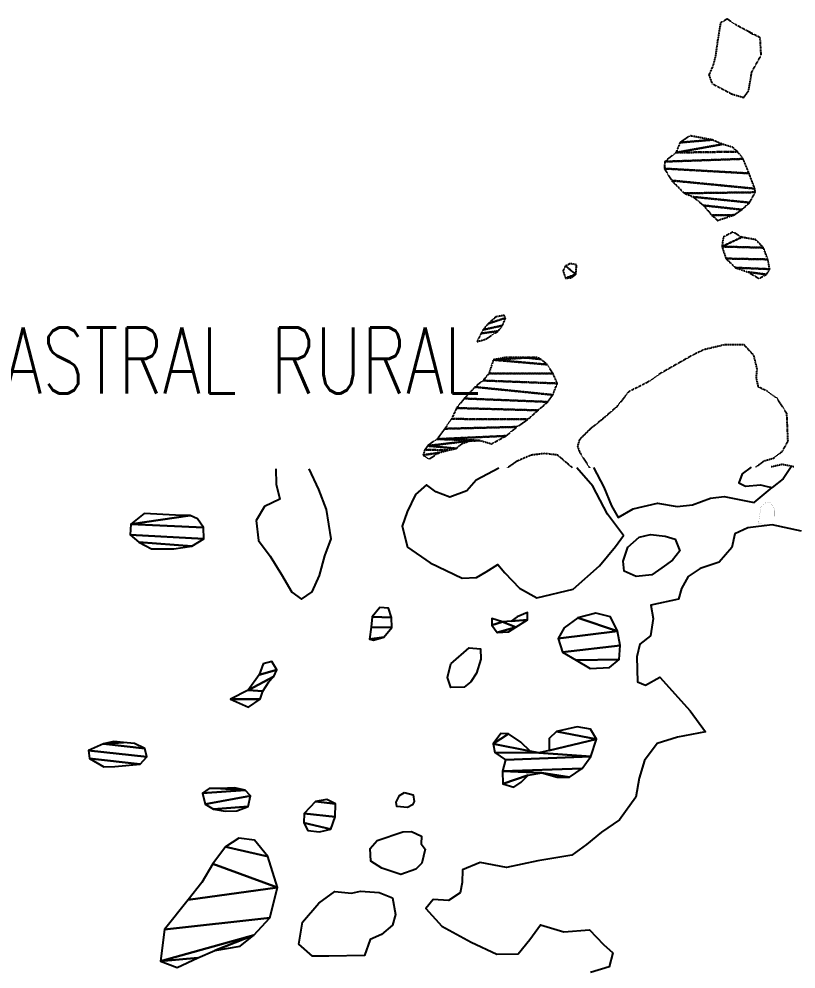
# Model space of a CAD drawing. Header units: metres. Extents: x 619047 to 657292, y 1301217 to 1319844.
# Drawn here: x 654348 to 655056, y 1313685 to 1314550 of the extents above; entities that cross this region are included whole.
import ezdxf
from ezdxf.enums import TextEntityAlignment as Align

# ---------------------------------------------------------------- set-up
doc = ezdxf.new("R2010")
doc.units = ezdxf.units.M
doc.linetypes.add('HIDDEN', pattern=[0.375, 0.25, -0.125])
for name, color, linetype in [('2', 1, 'Continuous'), ('3', 7, 'Continuous'), ('44', 7, 'Continuous'), ('CVL_CUADCON_LIN', 8, 'Continuous')]:
    doc.layers.add(name, color=color, linetype=linetype)
doc.styles.add('ROMANS', font='ROMANS', dxfattribs={"height": 0.2})

msp = doc.modelspace()

# ---------------------------------------------------------------- linework, layer by layer
at = {"layer": '2', "color": 1, "linetype": 'Continuous'}
for points in [[(654581.87973, 1314140.37833), (654581.96373, 1314126.33133), (654585.34673, 1314112.88033), (654571.41473, 1314106.18633), (654563.86873, 1314093.43133), (654566.00973, 1314075.14333), (654576.76273, 1314060.97533), (654587.02573, 1314044.00633), (654596.52173, 1314028.05233), (654605.19773, 1314021.75033), (654614.81173, 1314028.41733), (654621.58473, 1314043.20033), (654626.55973, 1314061.02333), (654632.31073, 1314076.56333), (654628.08773, 1314103.22733), (654620.86473, 1314121.48433), (654612.11373, 1314140.49633)], [(654785.13273, 1314141.17633), (654764.36073, 1314130.23633), (654756.03373, 1314120.52633), (654740.57073, 1314114.58633), (654727.58573, 1314119.33633), (654719.16273, 1314125.89433), (654709.05373, 1314116.93633), (654701.52473, 1314101.13233), (654697.02973, 1314088.14133), (654701.71573, 1314069.10533), (654722.38073, 1314054.74333), (654751.68073, 1314040.68733), (654764.88973, 1314041.27533), (654773.49673, 1314046.41133), (654784.12673, 1314053.33933), (654790.52473, 1314045.49833), (654803.81873, 1314031.59933), (654819.87773, 1314022.80133), (654852.85873, 1314030.62733), (654876.86673, 1314052.12433), (654891.49973, 1314069.49733), (654898.80773, 1314079.70933), (654884.20973, 1314099.19233), (654870.84773, 1314124.52933), (654856.26473, 1314141.45633)], [(654871.50573, 1314141.51633), (654880.76073, 1314123.82733), (654887.72073, 1314106.83833), (654893.88173, 1314096.20133), (654907.55573, 1314103.91033), (654929.62873, 1314109.12833), (654947.68373, 1314106.18733), (654961.65073, 1314107.54333), (654978.12773, 1314113.74433), (654990.56873, 1314115.09033), (655018.03973, 1314109.66533), (655034.21873, 1314123.48933)], [(655015.05073, 1314142.07933), (655006.95873, 1314136.03333), (655003.95973, 1314127.62633), (655010.07573, 1314124.61333), (655023.78673, 1314125.96833), (655029.89373, 1314124.47933), (655034.21873, 1314123.48933)], [(655051.63473, 1314142.22333), (655044.33373, 1314131.43133), (655034.21873, 1314123.48933)], [(655061.13073, 1314083.74733), (655034.42073, 1314089.43033), (655012.07873, 1314086.75233), (655000.17173, 1314081.08833), (654997.44973, 1314068.87133), (654986.09673, 1314055.33033), (654968.59973, 1314049.63133), (654957.71773, 1314042.44833), (654951.68573, 1314031.48133), (654948.94973, 1314021.55233), (654923.57373, 1314016.31433), (654925.93273, 1314004.12833), (654923.23173, 1313988.35233), (654913.62373, 1313980.66833), (654910.89673, 1313969.21433), (654911.54073, 1313946.34233), (654918.67273, 1313943.33533), (654931.84173, 1313950.53233), (654959.46173, 1313919.94433), (654973.54973, 1313900.71233), (654947.91873, 1313895.72633), (654929.40573, 1313890.02133), (654917.80973, 1313874.70033), (654913.07873, 1313858.40433), (654910.13273, 1313841.10233), (654895.26573, 1313820.42233), (654878.81773, 1313809.39233), (654865.16473, 1313798.12633), (654851.75773, 1313788.38533), (654820.79373, 1313783.11333), (654792.11973, 1313777.09233), (654768.21173, 1313781.52233), (654751.98873, 1313775.06933), (654751.54973, 1313763.37433), (654749.82773, 1313753.95833), (654739.19773, 1313747.03133), (654725.21973, 1313747.96333), (654718.40773, 1313739.78933), (654732.98573, 1313723.60933), (654760.00373, 1313709.03133), (654783.18973, 1313697.98933), (654802.74973, 1313698.36133), (654813.34373, 1313711.38933), (654823.17273, 1313724.66733), (654844.29573, 1313718.44033), (654867.65873, 1313720.36233), (654880.44173, 1313706.96833), (654889.12773, 1313699.14133), (654885.64573, 1313686.41133), (654868.65373, 1313681.22433)], [(654923.44573, 1314080.62133), (654936.66673, 1314079.17633), (654945.82973, 1314076.18333), (654950.21073, 1314065.78833), (654943.40273, 1314057.10433), (654933.78973, 1314050.18233), (654924.68073, 1314043.77233), (654910.20873, 1314042.15933), (654899.50773, 1314047.17833), (654898.43773, 1314056.32133), (654902.68073, 1314069.05633), (654913.04473, 1314078.01633), (654923.44573, 1314080.62133)], [(654741.47273, 1313962.84533), (654758.15673, 1313977.18233), (654768.32473, 1313976.22633), (654768.63273, 1313967.07833), (654764.64373, 1313954.34533), (654759.60873, 1313946.43433), (654753.54173, 1313941.31433), (654741.34673, 1313941.24033), (654738.24573, 1313950.11833), (654741.47273, 1313962.84533), (654741.47273, 1313962.84533)], [(654699.23373, 1313845.41133), (654706.86873, 1313843.17033), (654707.92173, 1313837.07533), (654706.41373, 1313834.27033), (654701.85573, 1313831.70133), (654692.19573, 1313832.65933), (654691.41073, 1313836.46733), (654694.42173, 1313842.84033), (654699.23373, 1313845.41133), (654699.23373, 1313845.41133)], [(654697.66873, 1313809.56133), (654705.54173, 1313809.86433), (654714.45973, 1313805.59733), (654714.24673, 1313798.73333), (654717.83373, 1313793.67133), (654714.86073, 1313780.94433), (654709.55673, 1313775.57433), (654695.61173, 1313770.66033), (654678.55573, 1313776.40133), (654668.35573, 1313782.69433), (654667.77773, 1313794.38333), (654674.08773, 1313801.53833), (654697.66873, 1313809.56133)], [(654650.74373, 1313753.61133), (654659.11773, 1313755.44133), (654676.14673, 1313754.27333), (654688.11573, 1313749.51733), (654690.74673, 1313734.28333), (654688.26373, 1313724.60933), (654678.15273, 1313715.90533), (654667.76173, 1313711.52033), (654662.76673, 1313697.00233), (654630.25073, 1313696.29633), (654615.26173, 1313696.20433), (654602.74773, 1313707.05833), (654606.18573, 1313727.16033), (654621.07173, 1313744.53533), (654635.49173, 1313755.04433), (654650.74373, 1313753.61133)]]:
    msp.add_lwpolyline(points, dxfattribs=at)
at = {"layer": '3', "color": 30, "linetype": 'HIDDEN'}
for points in [[(655017.06573, 1314536.12933), (655012.43673, 1314539.13233), (655001.98273, 1314544.65833), (654993.30573, 1314550.44933), (654987.22973, 1314546.85333), (654984.53673, 1314530.82333), (654982.59373, 1314516.83233), (654980.36373, 1314507.92233), (654976.60673, 1314499.51033), (654979.45173, 1314491.64933), (654997.55573, 1314482.10433), (655008.50373, 1314478.86933), (655012.78573, 1314484.74233), (655015.72473, 1314502.04433), (655024.26573, 1314517.34833), (655023.68473, 1314528.78233), (655023.40073, 1314533.35533), (655014.22273, 1314538.12733), (655012.43673, 1314539.13233)], [(655019.62773, 1314142.09733), (655026.89073, 1314147.76233), (655035.49973, 1314150.14833), (655043.55673, 1314156.33833), (655048.78573, 1314165.54633), (655047.73273, 1314190.94333), (655038.68473, 1314204.81533), (655029.97673, 1314211.06833), (655021.80373, 1314215.04033), (655019.92773, 1314223.65833), (655020.59873, 1314231.54333), (655017.66573, 1314243.70633), (655008.66373, 1314253.51333), (654991.39173, 1314253.56933), (654972.13873, 1314249.02933), (654962.79173, 1314244.60333), (654931.75073, 1314226.96933), (654920.66373, 1314219.22033), (654903.48973, 1314210.63833), (654892.47173, 1314196.79133), (654878.63773, 1314184.94433), (654868.06673, 1314176.43833), (654858.52373, 1314166.92733), (654856.81273, 1314161.06433), (654858.91073, 1314155.24333), (654867.72973, 1314141.50033)], [(654852.21973, 1314141.43933), (654838.61673, 1314152.97833), (654826.91673, 1314154.36933), (654814.74073, 1314152.96033), (654801.84973, 1314147.47633), (654796.30573, 1314143.60133), (654792.53773, 1314141.20433)], [(655054.13773, 1314142.23233), (655043.43973, 1314144.39433), (655033.33273, 1314142.15033)]]:
    msp.add_lwpolyline(points, dxfattribs=at)
at = {"layer": 'CVL_CUADCON_LIN', "color": 5, "ltscale": 0.5, "const_width": 0.1, "flags": 128}
msp.add_lwpolyline([(655022.00083, 1314090.6616), (655022.43146, 1314095.14095), (655024.14453, 1314106.00674), (655029.27597, 1314110.31468), (655032.42187, 1314109.4987), (655036.29058, 1314104.52648), (655036.79075, 1314102.12807), (655036.54655, 1314089.63046), (655032.80861, 1314089.52908), (655028.90861, 1314089.52908)], close=True, dxfattribs=at)
at = {"layer": 'CVL_CUADCON_LIN', "color": 2, "ltscale": 0.5, "const_width": 0.1, "flags": 128}
msp.add_lwpolyline([(655028.90861, 1314089.52908), (655032.80861, 1314089.52908)], dxfattribs=at)

# ---------------------------------------------------------------- texts
at = {"layer": '44', "color": 7, "linetype": 'Continuous', "style": 'ROMANS', "width": 0.75}
msp.add_text('MAPA CATASTRAL RURAL', height=59.976, dxfattribs=at).set_placement((654404.54373, 1314239.19933), align=Align.MIDDLE)

# ---------------------------------------------------------------- meshes
at = {"layer": '2', "color": 1, "linetype": 'Continuous'}
mesh = msp.add_polyface(dxfattribs=at)
corners = [(654503.62673, 1314097.89433), (654449.55873, 1314089.94033), (654515.88773, 1314087.03933), (654516.20273, 1314076.61933), (654448.85373, 1314080.27733), (654505.06373, 1314069.94333), (654456.77073, 1314073.46233), (654461.69573, 1314099.67233), (654468.49273, 1314067.43333), (654488.81773, 1314067.55633), (654510.50573, 1314094.88633), (654490.41573, 1314098.06833)]
mesh.append_faces([[corners[k] for k in face] for face in [(1, 0, 11, 7), (5, 6, 8, 9)]], dxfattribs={"vtx0": -1, "color": 1})
mesh.append_faces([[corners[k] for k in face] for face in [(0, 1, 2, 10)]], dxfattribs={"vtx0": -1, "vtx1": -1, "color": 1})
mesh.append_faces([[corners[k] for k in face] for face in [(2, 1, 4, 3), (3, 4, 6, 5)]], dxfattribs={"vtx0": -1, "vtx2": -1, "color": 1})
mesh = msp.add_polyface(dxfattribs=at)
corners = [(654687.10673, 1314004.96433), (654669.57273, 1314005.61933), (654687.66973, 1313995.81633), (654668.61173, 1313996.20933), (654680.35273, 1313987.13033), (654667.15273, 1313985.27133), (654670.71473, 1313984.27533), (654684.51473, 1314013.59033), (654676.63573, 1314014.05033)]
mesh.append_faces([[corners[k] for k in face] for face in [(1, 0, 7, 8), (4, 5, 6)]], dxfattribs={"vtx0": -1, "color": 1})
mesh.append_faces([[corners[k] for k in face] for face in [(0, 1, 3, 2), (2, 3, 5, 4)]], dxfattribs={"vtx0": -1, "vtx2": -1, "color": 1})
mesh = msp.add_polyface(dxfattribs=at)
corners = [(654811.10373, 1314002.92233), (654796.37473, 1314001.56133), (654800.72673, 1313996.25033), (654788.50273, 1314001.00533), (654783.73273, 1313991.31733), (654778.86673, 1313997.89733), (654778.57573, 1314003.99533), (654793.89173, 1313991.88733), (654811.31773, 1314009.53233), (654801.94173, 1314005.40833)]
mesh.append_faces([[corners[k] for k in face] for face in [(1, 0, 8, 9), (2, 4, 7), (5, 3, 6)]], dxfattribs={"vtx0": -1, "color": 1})
mesh.append_faces([[corners[k] for k in face] for face in [(2, 3, 5, 4)]], dxfattribs={"vtx0": -1, "vtx1": -1, "vtx3": -1, "color": 1})
mesh.append_faces([[corners[k] for k in face] for face in [(0, 1, 3, 2)]], dxfattribs={"vtx0": -1, "vtx2": -1, "color": 1})
mesh = msp.add_polyface(dxfattribs=at)
corners = [(654893.22773, 1313992.49233), (654857.07673, 1314004.72733), (654839.15173, 1313985.80833), (654895.59273, 1313979.28833), (654843.29173, 1313973.37833), (654894.90573, 1313966.57533), (654855.52873, 1313966.08133), (654873.56773, 1314008.89333), (654844.68373, 1313995.50133), (654868.27673, 1313958.53333), (654886.05673, 1313959.40433), (654887.05173, 1314005.67233)]
mesh.append_faces([[corners[k] for k in face] for face in [(1, 0, 11, 7), (5, 6, 9, 10)]], dxfattribs={"vtx0": -1, "color": 1})
mesh.append_faces([[corners[k] for k in face] for face in [(0, 2, 4, 3), (3, 4, 6, 5)]], dxfattribs={"vtx0": -1, "vtx2": -1, "color": 1})
mesh.append_faces([[corners[k] for k in face] for face in [(0, 1, 8, 2)]], dxfattribs={"vtx0": -1, "vtx3": -1, "color": 1})
mesh = msp.add_polyface(dxfattribs=at)
corners = [(654582.71373, 1313957.30533), (654566.73573, 1313952.63233), (654579.95573, 1313951.18833), (654556.65573, 1313938.84533), (654569.87373, 1313937.65433), (654567.37473, 1313930.52233), (654540.44673, 1313930.35833), (654557.00373, 1313923.08833), (654575.41173, 1313946.33133), (654578.09573, 1313964.90333), (654570.23273, 1313962.82133)]
mesh.append_faces([[corners[k] for k in face] for face in [(1, 0, 9, 10), (5, 6, 7)]], dxfattribs={"vtx0": -1, "color": 1})
mesh.append_faces([[corners[k] for k in face] for face in [(2, 3, 4, 8)]], dxfattribs={"vtx0": -1, "vtx1": -1, "color": 1})
mesh.append_faces([[corners[k] for k in face] for face in [(0, 1, 3, 2), (4, 3, 6, 5)]], dxfattribs={"vtx0": -1, "vtx2": -1, "color": 1})
mesh = msp.add_polyface(dxfattribs=at)
corners = [(654874.24973, 1313894.00833), (654837.62373, 1313900.90233), (654831.11973, 1313883.83233), (654811.94573, 1313861.09333), (654788.87173, 1313853.32733), (654793.93673, 1313898.85733), (654780.01673, 1313889.87533), (654813.59373, 1313883.21733), (654821.47873, 1313881.48633), (654781.33273, 1313882.00533), (654869.00873, 1313878.21633), (654791.28173, 1313875.20133), (654861.19773, 1313867.23833), (654788.54873, 1313865.01733), (654849.55573, 1313859.54233), (654824.38073, 1313863.45733), (654831.05673, 1313894.50833), (654805.16073, 1313891.30033), (654787.07373, 1313899.32433), (654798.79773, 1313850.33733), (654805.37673, 1313854.95333), (654838.37773, 1313859.47533), (654868.60573, 1313903.12333), (654856.39773, 1313905.33733)]
mesh.append_faces([[corners[k] for k in face] for face in [(1, 0, 22, 23), (3, 4, 19, 20), (6, 5, 18), (14, 15, 21)]], dxfattribs={"vtx0": -1, "color": 1})
mesh.append_faces([[corners[k] for k in face] for face in [(5, 6, 7, 17)]], dxfattribs={"vtx0": -1, "vtx1": -1, "color": 1})
mesh.append_faces([[corners[k] for k in face] for face in [(12, 13, 15, 14)]], dxfattribs={"vtx0": -1, "vtx1": -1, "vtx2": -1, "color": 1})
mesh.append_faces([[corners[k] for k in face] for face in [(0, 2, 8, 10), (4, 3, 15, 13), (7, 6, 9, 8), (10, 11, 13, 12)]], dxfattribs={"vtx0": -1, "vtx2": -1, "color": 1})
mesh.append_faces([[corners[k] for k in face] for face in [(8, 9, 11, 10)]], dxfattribs={"vtx0": -1, "vtx2": -1, "vtx3": -1, "color": 1})
mesh.append_faces([[corners[k] for k in face] for face in [(0, 1, 16, 2)]], dxfattribs={"vtx0": -1, "vtx3": -1, "color": 1})
mesh = msp.add_polyface(dxfattribs=at)
corners = [(654442.86373, 1313891.13033), (654424.57973, 1313889.74733), (654462.20573, 1313885.65533), (654464.28273, 1313878.04233), (654410.89473, 1313883.81833), (654458.22573, 1313871.39733), (654411.95473, 1313876.45433), (654424.95773, 1313868.90733), (654434.86373, 1313869.22133), (654452.77873, 1313890.17333), (654434.22173, 1313891.84033)]
mesh.append_faces([[corners[k] for k in face] for face in [(1, 0, 10), (5, 6, 7, 8)]], dxfattribs={"vtx0": -1, "color": 1})
mesh.append_faces([[corners[k] for k in face] for face in [(0, 1, 2, 9)]], dxfattribs={"vtx0": -1, "vtx1": -1, "color": 1})
mesh.append_faces([[corners[k] for k in face] for face in [(2, 1, 4, 3), (3, 4, 6, 5)]], dxfattribs={"vtx0": -1, "vtx2": -1, "color": 1})
mesh = msp.add_polyface(dxfattribs=at)
corners = [(654553.89573, 1313847.57733), (654514.78573, 1313844.79733), (654558.75373, 1313842.26933), (654517.38473, 1313834.90033), (654556.52473, 1313832.59633), (654525.03573, 1313830.11733), (654531.27573, 1313848.96533), (654520.85773, 1313849.15533), (654535.46273, 1313828.40233), (654546.13173, 1313828.72133), (654544.22773, 1313849.80633)]
mesh.append_faces([[corners[k] for k in face] for face in [(4, 5, 8, 9), (6, 0, 10)]], dxfattribs={"vtx0": -1, "color": 1})
mesh.append_faces([[corners[k] for k in face] for face in [(1, 0, 6, 7)]], dxfattribs={"vtx0": -1, "vtx1": -1, "color": 1})
mesh.append_faces([[corners[k] for k in face] for face in [(0, 1, 3, 2), (2, 3, 5, 4)]], dxfattribs={"vtx0": -1, "vtx2": -1, "color": 1})
mesh = msp.add_polyface(dxfattribs=at)
corners = [(654636.28573, 1313835.11533), (654617.98073, 1313837.29133), (654635.84873, 1313823.16633), (654607.62873, 1313826.29933), (654631.85073, 1313811.95733), (654607.17173, 1313817.65333), (654611.02373, 1313810.81433), (654621.44773, 1313809.60633), (654628.13173, 1313839.13233)]
mesh.append_faces([[corners[k] for k in face] for face in [(1, 0, 8), (4, 5, 6, 7)]], dxfattribs={"vtx0": -1, "color": 1})
mesh.append_faces([[corners[k] for k in face] for face in [(0, 1, 3, 2), (2, 3, 5, 4)]], dxfattribs={"vtx0": -1, "vtx2": -1, "color": 1})
mesh = msp.add_polyface(dxfattribs=at)
corners = [(654574.57973, 1313786.95333), (654535.91073, 1313795.86933), (654583.38573, 1313758.79333), (654524.31473, 1313780.29333), (654501.89773, 1313747.62333), (654576.43573, 1313731.29933), (654480.20873, 1313720.54733), (654561.79373, 1313715.45233), (654476.56973, 1313691.54833), (654526.05373, 1313701.50833), (654510.59573, 1313694.80633), (654562.29573, 1313801.87533), (654548.05773, 1313803.82233), (654514.25273, 1313763.45633), (654491.84773, 1313685.79533), (654549.14973, 1313705.46133)]
mesh.append_faces([[corners[k] for k in face] for face in [(1, 0, 11, 12), (7, 9, 15), (10, 8, 14)]], dxfattribs={"vtx0": -1, "color": 1})
mesh.append_faces([[corners[k] for k in face] for face in [(7, 8, 10, 9)]], dxfattribs={"vtx0": -1, "vtx1": -1, "vtx3": -1, "color": 1})
mesh.append_faces([[corners[k] for k in face] for face in [(0, 1, 3, 2), (2, 4, 6, 5), (5, 6, 8, 7)]], dxfattribs={"vtx0": -1, "vtx2": -1, "color": 1})
mesh.append_faces([[corners[k] for k in face] for face in [(2, 3, 13, 4)]], dxfattribs={"vtx0": -1, "vtx3": -1, "color": 1})
at = {"layer": '3', "color": 30, "linetype": 'HIDDEN'}
mesh = msp.add_polyface(dxfattribs=at)
corners = [(654979.52773, 1314440.30733), (654950.31973, 1314437.83633), (654988.95573, 1314436.30033), (654946.56673, 1314428.66233), (655002.72173, 1314429.52433), (655007.84573, 1314422.94833), (654936.45473, 1314420.46533), (655013.26673, 1314409.76533), (654935.98673, 1314414.10833), (655018.43873, 1314395.81833), (654942.66373, 1314403.22133), (655018.96873, 1314392.51733), (654954.17373, 1314391.60133), (655013.69273, 1314383.08033), (654962.32673, 1314388.34833), (655006.61773, 1314376.68133), (654971.77873, 1314380.52833), (654999.53373, 1314371.80733), (654979.20573, 1314371.67933), (654984.57273, 1314366.88433), (654959.42873, 1314443.99333), (654998.12173, 1314433.56233)]
mesh.append_faces([[corners[k] for k in face] for face in [(1, 0, 20), (17, 18, 19)]], dxfattribs={"vtx0": -1, "color": 30})
mesh.append_faces([[corners[k] for k in face] for face in [(2, 3, 4, 21)]], dxfattribs={"vtx0": -1, "vtx1": -1, "color": 30})
mesh.append_faces([[corners[k] for k in face] for face in [(0, 1, 3, 2), (4, 3, 6, 5), (5, 6, 8, 7), (7, 8, 10, 9), (9, 10, 12, 11), (11, 12, 14, 13), (13, 14, 16, 15), (15, 16, 18, 17)]], dxfattribs={"vtx0": -1, "vtx2": -1, "color": 30})
mesh = msp.add_polyface(dxfattribs=at)
corners = [(655006.52573, 1314351.51733), (654988.53773, 1314343.01733), (655026.40773, 1314341.98433), (655030.28773, 1314331.33333), (654992.16473, 1314332.11033), (655032.12373, 1314322.44933), (655000.85873, 1314323.77733), (655029.10573, 1314317.60133), (655012.31973, 1314319.78333), (655022.26773, 1314313.99933), (654989.75273, 1314351.66633), (654998.61673, 1314356.29733), (655019.24573, 1314349.31033)]
mesh.append_faces([[corners[k] for k in face] for face in [(1, 0, 11, 10), (7, 8, 9)]], dxfattribs={"vtx0": -1, "color": 30})
mesh.append_faces([[corners[k] for k in face] for face in [(0, 1, 2, 12)]], dxfattribs={"vtx0": -1, "vtx1": -1, "color": 30})
mesh.append_faces([[corners[k] for k in face] for face in [(2, 1, 4, 3), (3, 4, 6, 5), (5, 6, 8, 7)]], dxfattribs={"vtx0": -1, "vtx2": -1, "color": 30})
mesh = msp.add_polyface(dxfattribs=at)
corners = [(654855.28673, 1314317.77833), (654845.83573, 1314325.34433), (654845.90773, 1314314.16133), (654851.24073, 1314314.70333), (654843.57673, 1314321.00933), (654850.14273, 1314327.40433), (654855.99373, 1314326.42433)]
mesh.append_faces([[corners[k] for k in face] for face in [(1, 0, 6, 5), (0, 2, 3)]], dxfattribs={"vtx0": -1, "color": 30})
mesh.append_faces([[corners[k] for k in face] for face in [(0, 1, 4, 2)]], dxfattribs={"vtx0": -1, "vtx3": -1, "color": 30})
mesh = msp.add_polyface(dxfattribs=at)
corners = [(654791.25073, 1314277.97933), (654775.52873, 1314272.79733), (654788.49973, 1314271.09933), (654770.73573, 1314267.17533), (654784.46573, 1314265.99033), (654768.97873, 1314263.86033), (654782.34973, 1314278.94033), (654789.96473, 1314280.25833), (654773.07873, 1314258.54833), (654765.21473, 1314256.46533)]
mesh.append_faces([[corners[k] for k in face] for face in [(1, 0, 7, 6), (4, 5, 9, 8)]], dxfattribs={"vtx0": -1, "color": 30})
mesh.append_faces([[corners[k] for k in face] for face in [(0, 1, 3, 2), (2, 3, 5, 4)]], dxfattribs={"vtx0": -1, "vtx2": -1, "color": 30})
mesh = msp.add_polyface(dxfattribs=at)
corners = [(654758.42573, 1314165.93833), (654720.08273, 1314161.37633), (654746.27273, 1314158.99933), (654738.91273, 1314157.42733), (654717.56473, 1314157.80133), (654730.54173, 1314155.08733), (654716.07073, 1314152.96333), (654810.03373, 1314241.75133), (654780.05973, 1314239.78333), (654829.13273, 1314235.51733), (654834.52073, 1314227.41733), (654776.07473, 1314227.30433), (654838.39173, 1314218.29133), (654770.52473, 1314220.91533), (654834.39273, 1314207.84533), (654763.44673, 1314215.02433), (654829.85873, 1314201.46333), (654753.60373, 1314204.54133), (654820.76073, 1314193.78033), (654746.54473, 1314195.85533), (654811.66473, 1314185.59033), (654742.03373, 1314185.91433), (654801.54373, 1314178.66333), (654735.73873, 1314176.97833), (654791.68573, 1314170.46833), (654728.68373, 1314167.53033), (654768.07973, 1314166.25333), (654823.51073, 1314240.31133), (654819.43373, 1314242.06433), (654778.51773, 1314163.26833), (654751.32673, 1314163.35133), (654721.17773, 1314149.18233), (654790.97373, 1314241.88533), (654799.86773, 1314241.94133)]
mesh.append_faces([[corners[k] for k in face] for face in [(5, 6, 31), (8, 7, 33, 32), (7, 27, 28)]], dxfattribs={"vtx0": -1, "color": 30})
mesh.append_faces([[corners[k] for k in face] for face in [(0, 1, 2, 30), (24, 25, 26, 29)]], dxfattribs={"vtx0": -1, "vtx1": -1, "color": 30})
mesh.append_faces([[corners[k] for k in face] for face in [(7, 8, 9, 27)]], dxfattribs={"vtx0": -1, "vtx1": -1, "vtx3": -1, "color": 30})
mesh.append_faces([[corners[k] for k in face] for face in [(1, 0, 26, 25), (2, 1, 4, 3), (3, 4, 6, 5), (9, 8, 11, 10), (10, 11, 13, 12), (12, 13, 15, 14), (14, 15, 17, 16), (16, 17, 19, 18), (18, 19, 21, 20), (20, 21, 23, 22), (22, 23, 25, 24)]], dxfattribs={"vtx0": -1, "vtx2": -1, "color": 30})

doc.saveas('drawing.dxf')
